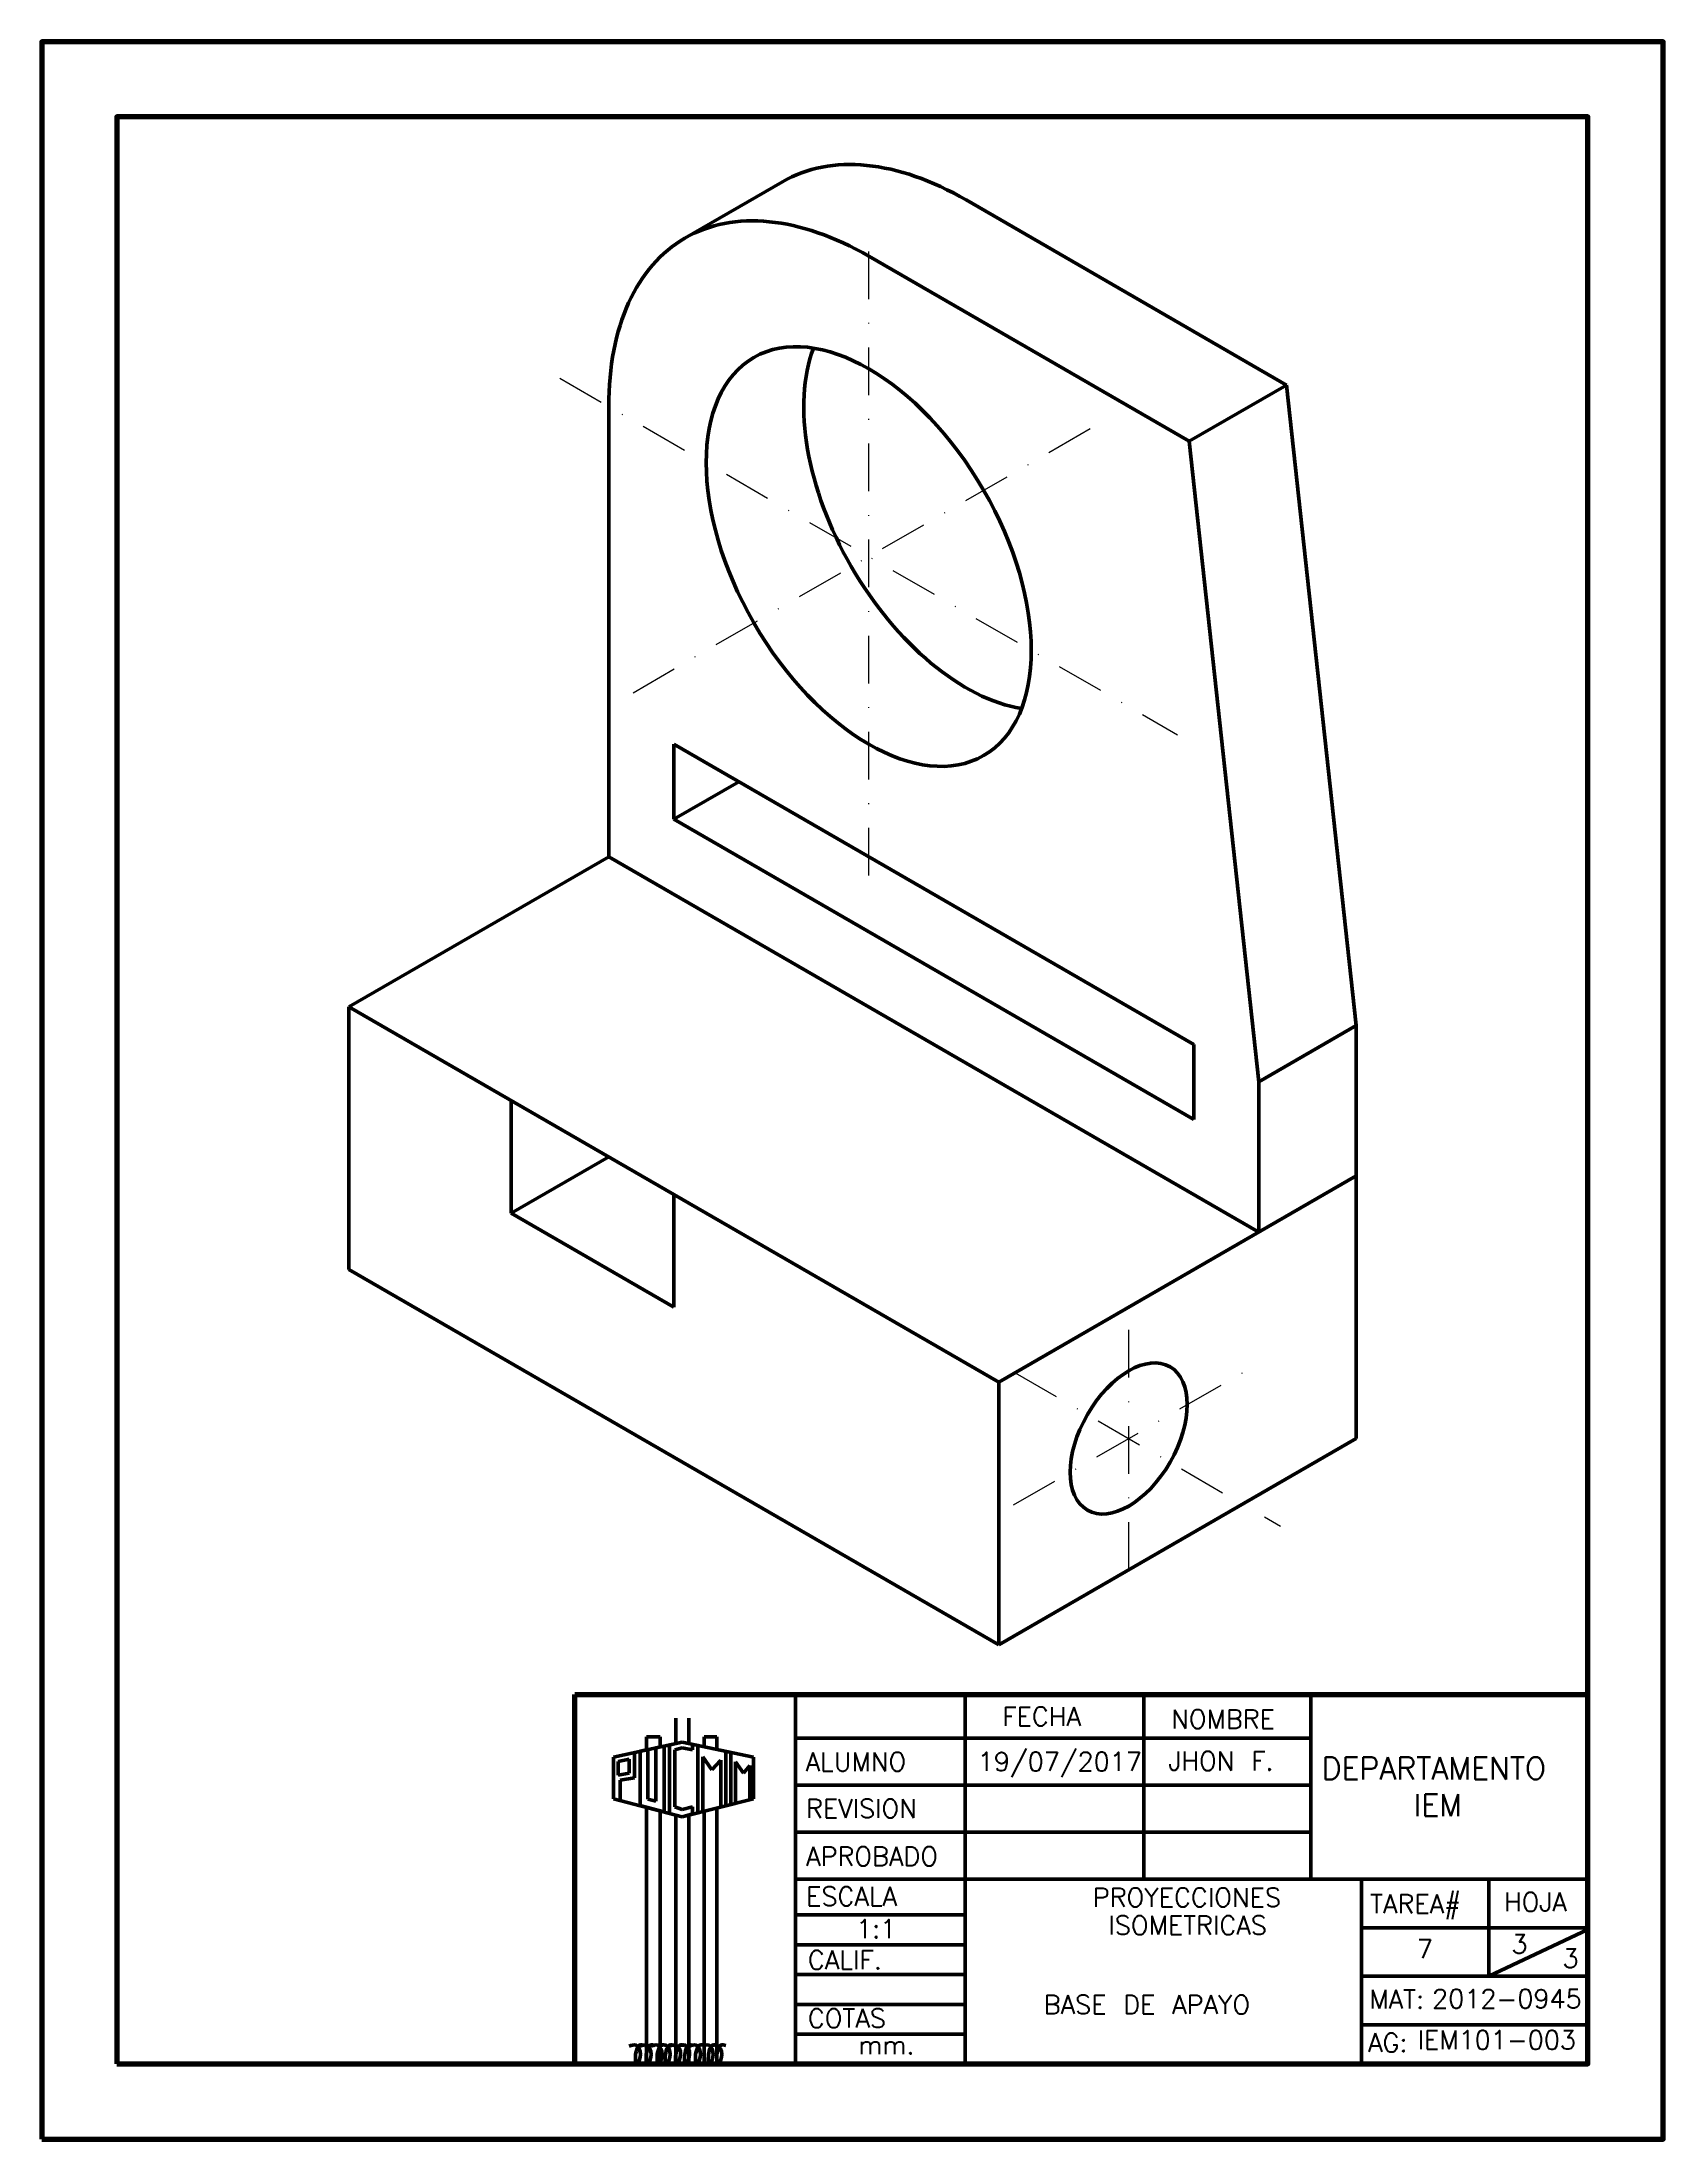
# Model space of a CAD drawing. Header units: millimetres. Extents: x 455 to 671, y 462 to 742.
import ezdxf

# ---------------------------------------------------------------- set-up
doc = ezdxf.new("R2010")
doc.units = ezdxf.units.MM
doc.linetypes.add('DASHDOT2', pattern=[12.7, 6.35, -3.175, 0, -3.175])
for name, color, linetype, lineweight in [('Eje', 7, 'DASHDOT2', 18), ('marco', 7, 'Continuous', 70), ('P visible', 7, 'Continuous', 50)]:
    doc.layers.add(name, color=color, linetype=linetype, lineweight=lineweight)
doc.styles.get("Standard").update_dxf_attribs({"font": 'txt.shx', "height": 3})

msp = doc.modelspace()

# ---------------------------------------------------------------- linework, layer by layer
at = {"layer": 'Eje'}
for p, q in [((565.61, 630.82), (565.61, 715.82)), ((524.47, 697.07), (606.75, 649.57)), ((534.2, 655.18), (597.02, 691.45)), ((600.25, 538.32), (600.25, 573.32)), ((584.9, 546.96), (615.6, 564.68)), ((585.1, 564.57), (620.45, 544.15))]:
    msp.add_line(p, q, dxfattribs=at)
at = {"layer": 'marco'}
for p, q in [((526.45, 472.48), (526.45, 521.71)), ((526.45, 521.71), (661.44, 521.71))]:
    msp.add_line(p, q, dxfattribs=at)
for points in [[(455.44, 462.48), (671.44, 462.48), (671.44, 741.88), (455.44, 741.88)], [(465.44, 472.48), (661.44, 472.48), (661.44, 731.88), (465.44, 731.88)]]:
    msp.add_lwpolyline(points, close=True, dxfattribs=at)
at = {"layer": 'P visible'}
for p, q in [((541.11, 715.74), (554.11, 723.24)), ((621.29, 696.17), (578.6, 720.82)), ((608.3, 688.67), (565.61, 713.32)), ((621.29, 696.17), (608.3, 688.67)), ((621.29, 696.17), (630.56, 610.82)), ((530.97, 653.32), (530.97, 693.32)), ((608.3, 688.67), (617.57, 603.32)), ((530.97, 653.32), (530.97, 633.32)), ((539.63, 638.32), (539.63, 648.32)), ((539.63, 648.32), (608.91, 608.32)), ((539.63, 638.32), (548.29, 643.32)), ((539.63, 638.32), (608.91, 598.32)), ((496.33, 613.32), (530.97, 633.32)), ((530.97, 633.32), (617.57, 583.32)), ((496.33, 613.32), (582.93, 563.32)), ((496.33, 578.32), (496.33, 613.32)), ((617.57, 603.32), (630.56, 610.82)), ((630.56, 590.82), (630.56, 610.82)), ((608.91, 598.32), (608.91, 608.32)), ((517.98, 600.82), (517.98, 585.82)), ((617.57, 603.32), (617.57, 583.32)), ((517.98, 585.82), (530.97, 593.32)), ((630.56, 590.82), (582.93, 563.32)), ((630.56, 555.82), (630.56, 590.82)), ((539.63, 573.32), (539.63, 588.32)), ((517.98, 585.82), (539.63, 573.32)), ((496.33, 578.32), (582.93, 528.32)), ((582.93, 528.32), (582.93, 563.32)), ((582.93, 528.32), (630.56, 555.82)), ((582.93, 528.32), (582.93, 545.82)), ((526.45, 472.48), (526.45, 521.71)), ((526.45, 521.71), (661.44, 521.71)), ((555.83, 521.71), (555.83, 472.48)), ((555.83, 521.71), (555.83, 497.09)), ((555.83, 521.71), (555.83, 507.82)), ((555.83, 521.71), (555.83, 472.48)), ((555.83, 521.71), (555.83, 497.09)), ((555.83, 521.71), (555.83, 507.82)), ((578.46, 521.71), (578.46, 472.48)), ((578.46, 521.71), (578.46, 472.48)), ((602.28, 521.71), (602.28, 497.09)), ((602.28, 521.71), (602.28, 497.09)), ((624.52, 521.71), (624.52, 497.09)), ((624.52, 521.71), (624.52, 497.09)), ((661.44, 521.71), (661.44, 472.48)), ((661.44, 521.71), (661.44, 472.48)), ((539.91, 515.17), (539.91, 518.54)), ((539.91, 515.17), (539.91, 518.54)), ((541.62, 518.54), (541.62, 515.18)), ((541.62, 518.54), (541.62, 515.18)), ((540.76, 515.36), (531.61, 513.37)), ((540.76, 515.36), (531.61, 513.37)), ((535.15, 514.14), (536.19, 514.37)), ((535.15, 514.14), (536.19, 514.37)), ((535.16, 513.98), (535.15, 514.14)), ((535.15, 514.14), (535.15, 506.89)), ((535.15, 506.92), (535.15, 514.14)), ((535.16, 513.98), (535.15, 514.14)), ((535.15, 514.14), (535.15, 506.89)), ((535.15, 506.92), (535.15, 514.14)), ((535.98, 514.32), (535.98, 516.07)), ((535.98, 516.07), (537.84, 516.07)), ((535.98, 514.32), (535.98, 516.07)), ((535.98, 516.07), (537.84, 516.07)), ((536.19, 514.37), (536.19, 507.77)), ((536.19, 514.37), (536.19, 507.77)), ((537.24, 514.59), (538.35, 514.84)), ((537.24, 514.59), (538.35, 514.84)), ((537.24, 507.49), (537.24, 514.59)), ((537.24, 507.49), (537.24, 514.59)), ((537.84, 516.07), (537.84, 514.73)), ((537.84, 516.07), (537.84, 514.73)), ((540.76, 515.36), (538.35, 514.84)), ((540.76, 515.36), (538.35, 514.84)), ((538.35, 514.84), (538.35, 506.06)), ((538.35, 514.84), (538.35, 506.06)), ((539.56, 515.1), (539.08, 514.97)), ((539.56, 515.1), (539.08, 514.97)), ((539.08, 514.97), (539.08, 505.87)), ((539.08, 514.97), (539.08, 505.87)), ((539.76, 514.34), (540.76, 514.61)), ((540.76, 514.61), (539.76, 514.34)), ((539.76, 514.34), (540.76, 514.61)), ((540.76, 514.61), (539.76, 514.34)), ((539.76, 512.08), (539.76, 514.34)), ((539.76, 512.08), (539.76, 514.34)), ((550.27, 513.37), (540.76, 515.36)), ((550.27, 513.37), (540.76, 515.36)), ((540.76, 514.61), (542.12, 514.34)), ((540.76, 514.61), (542.12, 514.34)), ((542.12, 514.34), (542.12, 515.07)), ((542.12, 514.34), (542.12, 515.07)), ((542.84, 514.93), (542.84, 505.95)), ((542.84, 514.93), (542.84, 505.95)), ((543.68, 514.75), (543.68, 516.07)), ((543.68, 516.07), (545.39, 516.07)), ((543.68, 514.75), (543.68, 516.07)), ((543.68, 516.07), (545.39, 516.07)), ((545.39, 516.07), (545.39, 514.39)), ((545.39, 516.07), (545.39, 514.39)), ((546.56, 506.89), (546.56, 514.15)), ((546.56, 506.89), (546.56, 514.15)), ((555.83, 515.91), (624.52, 515.91)), ((555.83, 515.91), (624.52, 515.91)), ((531.61, 507.82), (531.61, 513.37)), ((531.61, 507.82), (531.61, 513.37)), ((533.69, 513.11), (532.2, 512.79)), ((533.69, 513.11), (532.2, 512.79)), ((532.2, 510.95), (532.2, 512.79)), ((532.2, 510.95), (532.2, 512.79)), ((533.69, 513.11), (533.69, 511.21)), ((533.69, 513.11), (533.69, 511.21)), ((534.41, 513.98), (534.41, 510.62)), ((534.41, 513.98), (534.41, 510.62)), ((534.41, 510.62), (534.41, 511.33)), ((534.41, 510.62), (534.41, 511.33)), ((539.76, 506.76), (539.76, 512.08)), ((539.76, 506.76), (539.76, 512.08)), ((543.5, 506.12), (543.5, 513.4)), ((543.5, 513.4), (544.72, 511.65)), ((543.5, 506.12), (543.5, 513.4)), ((543.5, 513.4), (544.72, 511.65)), ((544.72, 511.65), (545.9, 512.94)), ((544.72, 511.65), (545.9, 512.94)), ((545.9, 512.94), (545.9, 506.72)), ((545.9, 512.94), (545.9, 506.72)), ((547.23, 514.01), (547.23, 507.05)), ((547.23, 514.01), (547.23, 507.05)), ((547.86, 507.21), (547.86, 512.74)), ((547.86, 512.74), (548.91, 511.24)), ((547.86, 507.21), (547.86, 512.74)), ((547.86, 512.74), (548.91, 511.24)), ((548.91, 511.24), (549.77, 512.23)), ((548.91, 511.24), (549.77, 512.23)), ((549.77, 507.69), (549.77, 512.23)), ((549.77, 507.69), (549.77, 512.23)), ((550.27, 507.82), (550.27, 513.37)), ((550.27, 507.82), (550.27, 513.37)), ((533.69, 511.21), (532.2, 510.95)), ((533.69, 511.21), (532.2, 510.95)), ((534.41, 510.62), (532.48, 510.28)), ((534.41, 510.62), (532.48, 510.28)), ((532.48, 510.28), (532.48, 507.59)), ((532.48, 510.28), (532.48, 507.59)), ((555.83, 509.64), (624.52, 509.64)), ((555.83, 509.64), (624.52, 509.64)), ((540.76, 505.43), (531.61, 507.82)), ((540.76, 505.43), (531.61, 507.82)), ((538.35, 506.06), (535.15, 506.92)), ((538.35, 506.06), (535.15, 506.92)), ((535.98, 472.48), (535.98, 506.68)), ((535.98, 472.48), (535.98, 506.68)), ((536.19, 507.77), (537.24, 507.49)), ((536.19, 507.77), (537.24, 507.49)), ((537.84, 506.19), (537.84, 472.48)), ((537.84, 506.19), (537.84, 472.48)), ((539.08, 505.87), (540.76, 505.43)), ((539.08, 505.87), (540.76, 505.43)), ((540.76, 506.39), (539.76, 506.76)), ((540.76, 506.39), (539.76, 506.76)), ((550.27, 507.82), (540.76, 505.43)), ((550.27, 507.82), (540.76, 505.43)), ((542.12, 506.76), (540.76, 506.39)), ((542.12, 506.76), (540.76, 506.39)), ((540.76, 505.43), (542.12, 505.8)), ((540.76, 505.43), (542.12, 505.8)), ((542.12, 505.8), (542.12, 506.76)), ((542.12, 505.8), (542.12, 506.76)), ((543.68, 472.48), (543.68, 506.16)), ((543.68, 472.48), (543.68, 506.16)), ((545.39, 506.59), (545.39, 472.48)), ((545.39, 506.59), (545.39, 472.48)), ((539.91, 472.48), (539.91, 505.66)), ((539.91, 472.48), (539.91, 505.66)), ((541.62, 505.65), (541.62, 472.48)), ((541.62, 505.65), (541.62, 472.48)), ((555.83, 497.09), (555.83, 503.37)), ((555.83, 503.37), (624.52, 503.37)), ((555.83, 497.09), (555.83, 503.37)), ((555.83, 503.37), (624.52, 503.37)), ((555.83, 497.09), (661.44, 497.09)), ((555.83, 497.09), (661.44, 497.09)), ((631.27, 472.48), (631.27, 497.09)), ((631.27, 497.09), (631.27, 490.41)), ((631.27, 472.48), (631.27, 497.09)), ((631.27, 497.09), (631.27, 490.41)), ((661.44, 497.09), (648.21, 497.09)), ((648.21, 497.09), (648.21, 484.16)), ((661.44, 497.09), (648.21, 497.09)), ((648.21, 497.09), (648.21, 484.16)), ((661.44, 497.09), (652.13, 497.09)), ((661.44, 497.09), (652.13, 497.09)), ((578.46, 492.33), (555.83, 492.33)), ((578.46, 492.33), (555.83, 492.33)), ((631.31, 490.63), (661.44, 490.63)), ((631.31, 490.63), (661.44, 490.63)), ((648.21, 484.16), (661.44, 490.41)), ((648.21, 484.16), (661.44, 490.41)), ((661.44, 490.63), (661.44, 484.16)), ((661.44, 490.63), (661.44, 484.16)), ((661.44, 490.41), (661.44, 483.73)), ((661.44, 490.41), (661.44, 483.73)), ((661.44, 490.41), (661.44, 483.73)), ((661.44, 490.41), (661.44, 483.73)), ((578.46, 488.36), (555.83, 488.36)), ((578.46, 488.36), (555.83, 488.36)), ((578.46, 484.39), (555.83, 484.39)), ((578.46, 484.39), (555.83, 484.39)), ((661.44, 484.16), (631.27, 484.16)), ((661.44, 484.16), (631.27, 484.16)), ((631.27, 483.73), (631.27, 477.05)), ((631.27, 483.73), (631.27, 477.05)), ((578.46, 480.42), (555.83, 480.42)), ((578.46, 480.42), (555.83, 480.42)), ((578.46, 476.45), (555.83, 476.45)), ((578.46, 476.45), (555.83, 476.45)), ((578.46, 472.48), (578.46, 476.45)), ((578.46, 472.48), (578.46, 476.45)), ((631.21, 477.69), (661.44, 477.69)), ((631.21, 477.69), (661.44, 477.69)), ((526.45, 472.48), (661.44, 472.48)), ((526.45, 472.48), (661.44, 472.48)), ((661.44, 472.48), (631.27, 472.48)), ((661.44, 472.48), (631.27, 472.48)), ((661.44, 472.48), (631.27, 472.48)), ((661.44, 472.48), (631.27, 472.48))]:
    msp.add_line(p, q, dxfattribs=at)
for centre, major_axis, start_param, end_param in [((578.6, 680.82), (24.49, -42.43), 2.356194, 3.141593), ((565.61, 673.32), (24.49, -42.43), 2.356194, 3.926991), ((578.6, 680.82), (15.31, -26.52), 3.579742, 5.845036)]:
    msp.add_ellipse(centre, major_axis=major_axis, ratio=0.57735, start_param=start_param, end_param=end_param, dxfattribs=at)
for centre, major_axis in [((565.61, 673.32), (15.31, -26.52)), ((600.25, 555.82), (-5.51, -9.55))]:
    msp.add_ellipse(centre, major_axis=major_axis, ratio=0.57735, dxfattribs=at)
for points in [[(533.68, 474.84), (534.59, 475), (535.18, 473.73), (534.77, 472.48)], [(535.72, 474.93), (535.07, 474.98), (534.73, 474.49), (534.55, 472.48)], [(535.11, 474.84), (536.02, 475), (536.61, 473.73), (536.2, 472.48)], [(537.14, 474.93), (536.5, 474.98), (536.15, 474.49), (535.98, 472.48)], [(536.58, 474.84), (537.48, 475), (538.07, 473.73), (537.66, 472.48)], [(538.61, 474.93), (537.96, 474.98), (537.62, 474.49), (537.44, 472.48)], [(537.67, 474.84), (538.57, 475), (539.16, 473.73), (538.75, 472.48)], [(539.7, 474.93), (539.05, 474.98), (538.71, 474.49), (538.53, 472.48)], [(539.04, 474.84), (539.95, 475), (540.54, 473.73), (540.13, 472.48)], [(541.07, 474.93), (540.43, 474.98), (540.08, 474.49), (539.91, 472.48)], [(540.24, 474.84), (541.15, 475), (541.74, 473.73), (541.33, 472.48)], [(542.27, 474.93), (541.62, 474.98), (541.28, 474.49), (541.11, 472.48)], [(541.69, 474.84), (542.6, 475), (543.19, 473.73), (542.78, 472.48)], [(543.72, 474.93), (543.08, 474.98), (542.73, 474.49), (542.56, 472.48)], [(543.4, 474.84), (544.3, 475), (544.89, 473.73), (544.48, 472.48)], [(545.43, 474.93), (544.78, 474.98), (544.44, 474.49), (544.26, 472.48)], [(544.52, 474.84), (545.43, 475), (546.02, 473.73), (545.61, 472.48)], [(546.55, 474.93), (545.91, 474.98), (545.56, 474.49), (545.39, 472.48)]]:
    msp.add_spline(points, degree=3, dxfattribs=at)

# ---------------------------------------------------------------- texts
for s, height, p in [('FECHA', 2.501, (583.38, 517.53)), ('NOMBRE', 2.501, (605.9, 517.18)), ('19/07/2017', 2.501, (580.14, 511.52)), ('JHON F.', 2.501, (605.54, 511.6)), ('ALUMNO', 2.501, (557.2, 511.5)), ('DEPARTAMENTO', 2.9422, (625.96, 510.4)), ('DEPARTAMENTO', 2.9422, (625.96, 510.4)), ('REVISION', 2.495, (557.26, 505.27)), ('IEM', 2.942, (638.24, 505.49)), ('IEM', 2.942, (638.24, 505.49)), ('APROBADO', 2.501, (557.26, 498.9)), ('ESCALA', 2.501, (557.26, 493.56)), ('PROYECCIONES', 2.5008, (595.46, 493.42)), ('TAREA#', 2.501, (632.41, 492.56)), ('HOJA', 2.501, (650.25, 492.82)), ('1:1', 2.501, (563.9, 489.25)), ('ISOMETRICAS', 2.5008, (597.54, 489.71)), ('7', 2.5, (638.64, 486.57)), ('3', 2.5, (651.24, 487.22)), ('CALIF.', 2.501, (557.5, 485.1)), ('3', 2.5, (658.05, 485.31)), ('BASE DE APAYO', 2.5008, (588.92, 479.14)), ('MAT:', 2.501, (632.31, 479.85)), ('2012-0945', 2.501, (640.67, 479.92)), ('COTAS', 2.501, (557.5, 477.32)), ('mm.', 2.501, (564.2, 473.78)), ('AG:', 2.501, (632.14, 474.08)), ('IEM101-003', 2.501, (638.73, 474.44))]:
    msp.add_text(s, height=height, dxfattribs=at).set_placement(p)

doc.saveas('drawing.dxf')
